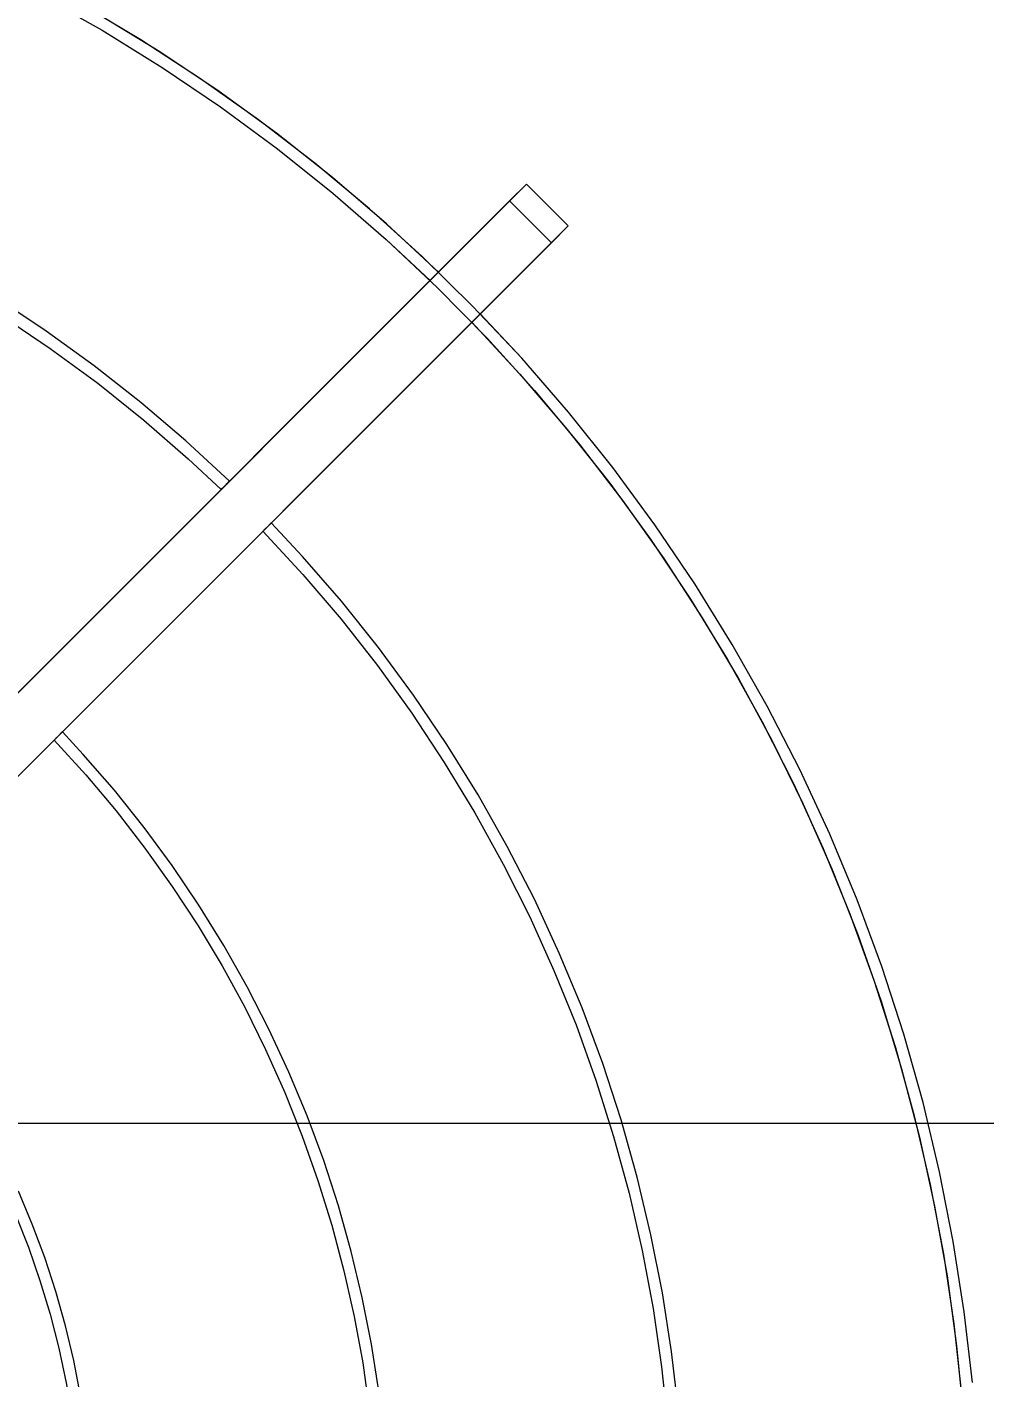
# Model space of a CAD drawing. Header units: millimetres. Extents: x -22227 to 20164, y 15335 to 61747.
# Drawn here: x -6133.8 to -5971.6, y 59476.1 to 59704.8 of the extents above; entities that cross this region are included whole.
import ezdxf

# ---------------------------------------------------------------- set-up
doc = ezdxf.new("R2010")
doc.units = ezdxf.units.MM
for name, color, linetype, lineweight in [('A-ANNO-DIMS', 7, 'Continuous', 9), ('A-ANNO-DIMS-170', 7, 'Continuous', 9), ('M-EQPM', 7, 'Continuous', 5)]:
    doc.layers.add(name, color=color, linetype=linetype, lineweight=lineweight)
doc.styles.add('Arial_2', font='arial.ttf', dxfattribs={"width": 0.8, "height": 340})
doc.dimstyles.new('AK_DIM_2_0_Arial', dxfattribs={"dimscale": 304.8, "dimtxt": 346.888196, "dimasz": 0.278871, "dimexe": 0.557743, "dimexo": 0.557743, "dimgap": 0.055774, "dimtad": 1, "dimdec": 0, "dimzin": 0, "dimdsep": 46, "dimtxsty": 'Arial_2', "dimblk1": 'OBLIQUE', "dimblk2": 'OBLIQUE', "dimsah": 1, "dimcen": 0.09, "dimadec": 0, "dimazin": 0, "dimtfac": 1, "dimtdec": 4, "dimtix": 1, "dimtmove": 0, "dimatfit": 3, "dimfxl": 1, "dimtvp": 1, "dimtolj": 1, "dimtzin": 0, "dimarcsym": 2})

# ---------------------------------------------------------------- blocks, each defined once
blk = doc.blocks.new('DanNong_VRV - OD-A-1-1235631-MẶT BẰNG BỐ TRÍ THIẾT BỊ')
at = {"layer": 'M-EQPM'}
for p, q in [((-410.68, 227.11), (-218.35, 419.45)), ((-218.35, 419.45), (-221.18, 416.62)), ((-218.35, 419.45), (-211.28, 412.38)), ((-218.35, 419.45), (-211.28, 412.38)), ((-221.18, 416.62), (-410.68, 227.11)), ((-221.18, 416.62), (-214.1, 409.55)), ((-221.18, 416.62), (-214.1, 409.55)), ((-211.28, 412.38), (-403.61, 220.04)), ((-214.1, 409.55), (-211.28, 412.38)), ((-403.61, 220.04), (-214.1, 409.55))]:
    blk.add_line(p, q, dxfattribs=at)
at = {"layer": 'M-EQPM', "flags": 128}
for points in [[(-142.85, 216.66), (-144.22, 228.62), (-146.08, 240.51), (-148.4, 252.32), (-151.2, 264.03), (-154.47, 275.62), (-158.19, 287.07), (-162.37, 298.36), (-167, 309.47), (-172.07, 320.39), (-177.57, 331.1), (-183.5, 341.58), (-189.84, 351.82), (-196.58, 361.79), (-203.72, 371.48), (-211.24, 380.89), (-219.13, 389.98), (-227.38, 398.75), (-235.97, 407.19), (-244.89, 415.27), (-254.13, 422.99), (-263.66, 430.34), (-273.49, 437.29), (-283.58, 443.85), (-293.93, 450)], [(-142.85, 216.66), (-144.22, 228.62), (-146.08, 240.51), (-148.4, 252.32), (-151.2, 264.03), (-154.47, 275.62), (-158.19, 287.07), (-162.37, 298.36), (-167, 309.47), (-172.07, 320.39), (-177.57, 331.1), (-183.5, 341.58), (-189.84, 351.82), (-196.58, 361.79), (-203.72, 371.48), (-211.24, 380.89), (-219.13, 389.98), (-227.38, 398.75), (-235.97, 407.19), (-244.89, 415.27), (-254.13, 422.99), (-263.66, 430.34), (-273.49, 437.29), (-283.58, 443.85), (-293.93, 450)], [(-233.23, 404.57), (-242.04, 412.76), (-251.18, 420.6), (-260.63, 428.06), (-270.37, 435.15), (-280.38, 441.83), (-290.65, 448.11)], [(-300.57, 451.39), (-290.16, 445.5), (-279.99, 439.21), (-270.09, 432.51), (-260.46, 425.42), (-251.12, 417.95), (-242.08, 410.11), (-234.64, 403.15)], [(-300.57, 451.39), (-290.16, 445.5), (-279.99, 439.21), (-270.09, 432.51), (-260.46, 425.42), (-251.12, 417.95), (-242.08, 410.11), (-233.37, 401.92), (-224.99, 393.38), (-216.96, 384.52), (-209.29, 375.35), (-202, 365.87), (-195.08, 356.11), (-188.57, 346.08), (-182.46, 335.8), (-176.77, 325.28), (-171.5, 314.55), (-166.66, 303.61), (-162.27, 292.49), (-158.32, 281.2), (-154.83, 269.76), (-151.8, 258.19), (-149.24, 246.51), (-147.14, 234.74), (-145.52, 222.89), (-144.37, 210.98)], [(-300.57, 451.39), (-290.16, 445.5), (-279.99, 439.21), (-270.09, 432.51), (-260.46, 425.42), (-251.12, 417.95), (-242.08, 410.11), (-233.37, 401.92), (-224.99, 393.38), (-216.96, 384.52), (-209.29, 375.35), (-202, 365.87), (-195.08, 356.11), (-188.57, 346.08), (-182.46, 335.8), (-176.77, 325.28), (-171.5, 314.55), (-166.66, 303.61), (-162.27, 292.49), (-158.32, 281.2), (-154.83, 269.76), (-151.8, 258.19), (-149.24, 246.51), (-147.14, 234.74), (-145.52, 222.89), (-144.37, 210.98)], [(-268.59, 369.21), (-275.96, 376.02), (-283.61, 382.53), (-291.5, 388.72), (-299.64, 394.6), (-308.01, 400.15)], [(-307.17, 397.24), (-298.92, 391.66), (-290.9, 385.75), (-283.12, 379.53), (-275.6, 373), (-270, 367.79)], [(-227.57, 396.08), (-219.43, 387.32), (-211.65, 378.24), (-204.23, 368.86), (-197.2, 359.19), (-190.56, 349.24), (-184.32, 339.04), (-178.5, 328.59), (-173.09, 317.92), (-168.12, 307.04), (-163.59, 295.98), (-159.51, 284.74), (-155.87, 273.34), (-152.7, 261.81), (-149.99, 250.16), (-147.74, 238.42), (-145.97, 226.59), (-144.67, 214.7)], [(-142.85, 216.66), (-144.22, 228.62), (-146.08, 240.51), (-148.4, 252.32), (-151.2, 264.03), (-154.47, 275.62), (-158.19, 287.07), (-162.37, 298.36), (-167, 309.47), (-172.07, 320.39), (-177.57, 331.1), (-183.5, 341.58), (-189.84, 351.82), (-196.58, 361.79), (-203.72, 371.48), (-211.24, 380.89), (-219.13, 389.98), (-226.15, 397.5)], [(-192.62, 211.93), (-193.77, 221.91), (-195.32, 231.83), (-197.26, 241.68), (-199.59, 251.44), (-202.31, 261.1), (-205.42, 270.65), (-208.91, 280.06), (-212.77, 289.33), (-216.99, 298.44), (-221.58, 307.37), (-226.52, 316.11), (-231.81, 324.64), (-237.43, 332.96), (-243.38, 341.04), (-249.65, 348.88), (-256.23, 356.47), (-261.52, 362.14)], [(-262.93, 360.72), (-256.18, 353.4), (-249.72, 345.82), (-243.57, 337.98), (-237.74, 329.91), (-232.24, 321.61), (-227.07, 313.09), (-222.25, 304.38), (-217.78, 295.48), (-213.67, 286.41), (-209.93, 277.18), (-206.56, 267.81), (-203.57, 258.31), (-200.95, 248.7), (-198.73, 238.99), (-196.89, 229.2), (-195.45, 219.34), (-194.41, 209.44)], [(-298.29, 325.36), (-292.93, 319.48), (-287.8, 313.39), (-282.92, 307.11), (-278.29, 300.63), (-273.92, 293.97), (-269.83, 287.15), (-266.01, 280.16), (-262.48, 273.03), (-259.23, 265.77), (-256.28, 258.38), (-253.62, 250.87), (-251.26, 243.27), (-249.22, 235.58), (-247.48, 227.81), (-246.05, 219.98), (-244.94, 212.1)], [(-243.32, 215.2), (-244.56, 223.14), (-246.11, 231.03), (-247.98, 238.85), (-250.16, 246.58), (-252.65, 254.23), (-255.44, 261.77), (-258.53, 269.19), (-261.91, 276.48), (-265.59, 283.63), (-269.55, 290.63), (-273.78, 297.47), (-278.28, 304.13), (-283.05, 310.6), (-288.07, 316.88), (-293.34, 322.95), (-296.88, 326.77)], [(-304.96, 125.91), (-302.58, 131.46), (-300.42, 137.1), (-298.49, 142.82), (-296.79, 148.62), (-295.32, 154.47), (-294.09, 160.39), (-293.09, 166.34), (-292.34, 172.34), (-291.82, 178.35), (-291.55, 184.39), (-291.52, 190.43), (-291.73, 196.46), (-292.18, 202.49), (-292.87, 208.49), (-293.8, 214.45), (-294.96, 220.38), (-296.37, 226.25), (-298.01, 232.07), (-299.87, 237.81), (-301.97, 243.47), (-304.29, 249.05)], [(-304.79, 245.12), (-302.63, 239.57), (-300.69, 233.94), (-298.97, 228.23), (-297.49, 222.46), (-296.23, 216.63), (-295.21, 210.76), (-294.43, 204.85), (-293.88, 198.92), (-293.58, 192.97), (-293.5, 187.01), (-293.67, 181.05), (-294.08, 175.1), (-294.72, 169.18), (-295.6, 163.28), (-296.72, 157.43), (-298.06, 151.62), (-299.64, 145.88), (-301.45, 140.2), (-303.48, 134.6)]]:
    blk.add_lwpolyline(points, dxfattribs=at)
at = {"layer": 'M-EQPM'}
for points in [[(-234.64, 403.15), (-234.64, 403.15), (-234.62, 403.18), (-234.51, 403.28), (-234.36, 403.44), (-234.16, 403.64), (-233.93, 403.86), (-233.71, 404.08), (-233.51, 404.28), (-233.35, 404.44), (-233.25, 404.54), (-233.23, 404.57), (-233.23, 404.57)], [(-233.23, 404.57), (-233.23, 404.57), (-233.25, 404.54), (-233.35, 404.44), (-233.51, 404.28), (-233.71, 404.08), (-233.93, 403.86), (-234.16, 403.64), (-234.36, 403.44), (-234.51, 403.28), (-234.62, 403.18), (-234.64, 403.15), (-234.64, 403.15)], [(-226.15, 397.5), (-226.16, 397.5), (-226.18, 397.47), (-226.28, 397.37), (-226.44, 397.21), (-226.64, 397.01), (-226.86, 396.79), (-227.08, 396.57), (-227.28, 396.37), (-227.44, 396.21), (-227.55, 396.11), (-227.57, 396.08), (-227.57, 396.08)], [(-227.57, 396.08), (-227.57, 396.08), (-227.55, 396.11), (-227.44, 396.21), (-227.28, 396.37), (-227.08, 396.57), (-226.86, 396.79), (-226.64, 397.01), (-226.44, 397.21), (-226.28, 397.37), (-226.18, 397.47), (-226.16, 397.5), (-226.15, 397.5)], [(-268.59, 369.21), (-268.59, 369.21), (-268.61, 369.18), (-268.71, 369.08), (-268.87, 368.92), (-269.07, 368.72), (-269.29, 368.5), (-269.52, 368.28), (-269.72, 368.08), (-269.88, 367.92), (-269.98, 367.82), (-270, 367.79), (-270, 367.79)], [(-270, 367.79), (-270, 367.79), (-269.98, 367.82), (-269.88, 367.92), (-269.72, 368.08), (-269.52, 368.28), (-269.29, 368.5), (-269.07, 368.72), (-268.87, 368.92), (-268.71, 369.08), (-268.61, 369.18), (-268.59, 369.21), (-268.59, 369.21)], [(-262.93, 360.72), (-262.93, 360.72), (-262.91, 360.74), (-262.8, 360.85), (-262.65, 361.01), (-262.45, 361.21), (-262.22, 361.43), (-262, 361.65), (-261.8, 361.85), (-261.64, 362.01), (-261.54, 362.11), (-261.52, 362.14), (-261.52, 362.14)], [(-261.52, 362.14), (-261.52, 362.14), (-261.54, 362.11), (-261.64, 362.01), (-261.8, 361.85), (-262, 361.65), (-262.22, 361.43), (-262.45, 361.21), (-262.65, 361.01), (-262.8, 360.85), (-262.91, 360.74), (-262.93, 360.72), (-262.93, 360.72)], [(-298.29, 325.36), (-298.29, 325.36), (-298.27, 325.38), (-298.17, 325.48), (-298.01, 325.64), (-297.81, 325.84), (-297.59, 326.06), (-297.37, 326.29), (-297.16, 326.49), (-297.01, 326.65), (-296.9, 326.75), (-296.88, 326.77), (-296.88, 326.77)], [(-296.88, 326.77), (-296.88, 326.77), (-296.9, 326.75), (-297.01, 326.65), (-297.16, 326.49), (-297.37, 326.29), (-297.59, 326.06), (-297.81, 325.84), (-298.01, 325.64), (-298.17, 325.48), (-298.27, 325.38), (-298.29, 325.36), (-298.29, 325.36)]]:
    blk.add_open_spline(points, degree=3, dxfattribs=at)
blk = doc.blocks.new('DanNong_VRV - OD-A-1-V174-MẶT BẰNG BỐ TRÍ THIẾT BỊ')
at = {"layer": 'M-EQPM'}
for p, q in [((-410.68, 227.11), (-218.35, 419.45)), ((-410.68, 227.11), (-218.35, 419.45)), ((-218.35, 419.45), (-221.18, 416.62)), ((-218.35, 419.45), (-221.18, 416.62)), ((-218.35, 419.45), (-211.28, 412.38)), ((-218.35, 419.45), (-211.28, 412.38)), ((-218.35, 419.45), (-211.28, 412.38)), ((-218.35, 419.45), (-211.28, 412.38)), ((-221.18, 416.62), (-410.68, 227.11)), ((-221.18, 416.62), (-410.68, 227.11)), ((-221.18, 416.62), (-214.1, 409.55)), ((-221.18, 416.62), (-214.1, 409.55)), ((-221.18, 416.62), (-214.1, 409.55)), ((-221.18, 416.62), (-214.1, 409.55)), ((-211.28, 412.38), (-403.61, 220.04)), ((-211.28, 412.38), (-403.61, 220.04)), ((-214.1, 409.55), (-211.28, 412.38)), ((-214.1, 409.55), (-211.28, 412.38)), ((-403.61, 220.04), (-214.1, 409.55)), ((-403.61, 220.04), (-214.1, 409.55))]:
    blk.add_line(p, q, dxfattribs=at)
at = {"layer": 'M-EQPM', "flags": 128}
for points in [[(-142.85, 216.66), (-144.22, 228.62), (-146.08, 240.51), (-148.4, 252.32), (-151.2, 264.03), (-154.47, 275.62), (-158.19, 287.07), (-162.37, 298.36), (-167, 309.47), (-172.07, 320.39), (-177.57, 331.1), (-183.5, 341.58), (-189.84, 351.82), (-196.58, 361.79), (-203.72, 371.48), (-211.24, 380.89), (-219.13, 389.98), (-227.38, 398.75), (-235.97, 407.19), (-244.89, 415.27), (-254.13, 422.99), (-263.66, 430.34), (-273.49, 437.29), (-283.58, 443.85), (-293.93, 450)], [(-142.85, 216.66), (-144.22, 228.62), (-146.08, 240.51), (-148.4, 252.32), (-151.2, 264.03), (-154.47, 275.62), (-158.19, 287.07), (-162.37, 298.36), (-167, 309.47), (-172.07, 320.39), (-177.57, 331.1), (-183.5, 341.58), (-189.84, 351.82), (-196.58, 361.79), (-203.72, 371.48), (-211.24, 380.89), (-219.13, 389.98), (-227.38, 398.75), (-235.97, 407.19), (-244.89, 415.27), (-254.13, 422.99), (-263.66, 430.34), (-273.49, 437.29), (-283.58, 443.85), (-293.93, 450)], [(-142.85, 216.66), (-144.22, 228.62), (-146.08, 240.51), (-148.4, 252.32), (-151.2, 264.03), (-154.47, 275.62), (-158.19, 287.07), (-162.37, 298.36), (-167, 309.47), (-172.07, 320.39), (-177.57, 331.1), (-183.5, 341.58), (-189.84, 351.82), (-196.58, 361.79), (-203.72, 371.48), (-211.24, 380.89), (-219.13, 389.98), (-227.38, 398.75), (-235.97, 407.19), (-244.89, 415.27), (-254.13, 422.99), (-263.66, 430.34), (-273.49, 437.29), (-283.58, 443.85), (-293.93, 450)], [(-142.85, 216.66), (-144.22, 228.62), (-146.08, 240.51), (-148.4, 252.32), (-151.2, 264.03), (-154.47, 275.62), (-158.19, 287.07), (-162.37, 298.36), (-167, 309.47), (-172.07, 320.39), (-177.57, 331.1), (-183.5, 341.58), (-189.84, 351.82), (-196.58, 361.79), (-203.72, 371.48), (-211.24, 380.89), (-219.13, 389.98), (-227.38, 398.75), (-235.97, 407.19), (-244.89, 415.27), (-254.13, 422.99), (-263.66, 430.34), (-273.49, 437.29), (-283.58, 443.85), (-293.93, 450)], [(-233.23, 404.57), (-242.04, 412.76), (-251.18, 420.6), (-260.63, 428.06), (-270.37, 435.15), (-280.38, 441.83), (-290.65, 448.11)], [(-233.23, 404.57), (-242.04, 412.76), (-251.18, 420.6), (-260.63, 428.06), (-270.37, 435.15), (-280.38, 441.83), (-290.65, 448.11)], [(-300.57, 451.39), (-290.16, 445.5), (-279.99, 439.21), (-270.09, 432.51), (-260.46, 425.42), (-251.12, 417.95), (-242.08, 410.11), (-234.64, 403.15)], [(-300.57, 451.39), (-290.16, 445.5), (-279.99, 439.21), (-270.09, 432.51), (-260.46, 425.42), (-251.12, 417.95), (-242.08, 410.11), (-233.37, 401.92), (-224.99, 393.38), (-216.96, 384.52), (-209.29, 375.35), (-202, 365.87), (-195.08, 356.11), (-188.57, 346.08), (-182.46, 335.8), (-176.77, 325.28), (-171.5, 314.55), (-166.66, 303.61), (-162.27, 292.49), (-158.32, 281.2), (-154.83, 269.76), (-151.8, 258.19), (-149.24, 246.51), (-147.14, 234.74), (-145.52, 222.89), (-144.37, 210.98)], [(-300.57, 451.39), (-290.16, 445.5), (-279.99, 439.21), (-270.09, 432.51), (-260.46, 425.42), (-251.12, 417.95), (-242.08, 410.11), (-233.37, 401.92), (-224.99, 393.38), (-216.96, 384.52), (-209.29, 375.35), (-202, 365.87), (-195.08, 356.11), (-188.57, 346.08), (-182.46, 335.8), (-176.77, 325.28), (-171.5, 314.55), (-166.66, 303.61), (-162.27, 292.49), (-158.32, 281.2), (-154.83, 269.76), (-151.8, 258.19), (-149.24, 246.51), (-147.14, 234.74), (-145.52, 222.89), (-144.37, 210.98)], [(-300.57, 451.39), (-290.16, 445.5), (-279.99, 439.21), (-270.09, 432.51), (-260.46, 425.42), (-251.12, 417.95), (-242.08, 410.11), (-234.64, 403.15)], [(-300.57, 451.39), (-290.16, 445.5), (-279.99, 439.21), (-270.09, 432.51), (-260.46, 425.42), (-251.12, 417.95), (-242.08, 410.11), (-233.37, 401.92), (-224.99, 393.38), (-216.96, 384.52), (-209.29, 375.35), (-202, 365.87), (-195.08, 356.11), (-188.57, 346.08), (-182.46, 335.8), (-176.77, 325.28), (-171.5, 314.55), (-166.66, 303.61), (-162.27, 292.49), (-158.32, 281.2), (-154.83, 269.76), (-151.8, 258.19), (-149.24, 246.51), (-147.14, 234.74), (-145.52, 222.89), (-144.37, 210.98)], [(-300.57, 451.39), (-290.16, 445.5), (-279.99, 439.21), (-270.09, 432.51), (-260.46, 425.42), (-251.12, 417.95), (-242.08, 410.11), (-233.37, 401.92), (-224.99, 393.38), (-216.96, 384.52), (-209.29, 375.35), (-202, 365.87), (-195.08, 356.11), (-188.57, 346.08), (-182.46, 335.8), (-176.77, 325.28), (-171.5, 314.55), (-166.66, 303.61), (-162.27, 292.49), (-158.32, 281.2), (-154.83, 269.76), (-151.8, 258.19), (-149.24, 246.51), (-147.14, 234.74), (-145.52, 222.89), (-144.37, 210.98)], [(-268.59, 369.21), (-275.96, 376.02), (-283.61, 382.53), (-291.5, 388.72), (-299.64, 394.6), (-308.01, 400.15)], [(-268.59, 369.21), (-275.96, 376.02), (-283.61, 382.53), (-291.5, 388.72), (-299.64, 394.6), (-308.01, 400.15)], [(-307.17, 397.24), (-298.92, 391.66), (-290.9, 385.75), (-283.12, 379.53), (-275.6, 373), (-270, 367.79)], [(-307.17, 397.24), (-298.92, 391.66), (-290.9, 385.75), (-283.12, 379.53), (-275.6, 373), (-270, 367.79)], [(-227.57, 396.08), (-219.43, 387.32), (-211.65, 378.24), (-204.23, 368.86), (-197.2, 359.19), (-190.56, 349.24), (-184.32, 339.04), (-178.5, 328.59), (-173.09, 317.92), (-168.12, 307.04), (-163.59, 295.98), (-159.51, 284.74), (-155.87, 273.34), (-152.7, 261.81), (-149.99, 250.16), (-147.74, 238.42), (-145.97, 226.59), (-144.67, 214.7)], [(-227.57, 396.08), (-219.43, 387.32), (-211.65, 378.24), (-204.23, 368.86), (-197.2, 359.19), (-190.56, 349.24), (-184.32, 339.04), (-178.5, 328.59), (-173.09, 317.92), (-168.12, 307.04), (-163.59, 295.98), (-159.51, 284.74), (-155.87, 273.34), (-152.7, 261.81), (-149.99, 250.16), (-147.74, 238.42), (-145.97, 226.59), (-144.67, 214.7)], [(-142.85, 216.66), (-144.22, 228.62), (-146.08, 240.51), (-148.4, 252.32), (-151.2, 264.03), (-154.47, 275.62), (-158.19, 287.07), (-162.37, 298.36), (-167, 309.47), (-172.07, 320.39), (-177.57, 331.1), (-183.5, 341.58), (-189.84, 351.82), (-196.58, 361.79), (-203.72, 371.48), (-211.24, 380.89), (-219.13, 389.98), (-226.15, 397.5)], [(-142.85, 216.66), (-144.22, 228.62), (-146.08, 240.51), (-148.4, 252.32), (-151.2, 264.03), (-154.47, 275.62), (-158.19, 287.07), (-162.37, 298.36), (-167, 309.47), (-172.07, 320.39), (-177.57, 331.1), (-183.5, 341.58), (-189.84, 351.82), (-196.58, 361.79), (-203.72, 371.48), (-211.24, 380.89), (-219.13, 389.98), (-226.15, 397.5)], [(-192.62, 211.93), (-193.77, 221.91), (-195.32, 231.83), (-197.26, 241.68), (-199.59, 251.44), (-202.31, 261.1), (-205.42, 270.65), (-208.91, 280.06), (-212.77, 289.33), (-216.99, 298.44), (-221.58, 307.37), (-226.52, 316.11), (-231.81, 324.64), (-237.43, 332.96), (-243.38, 341.04), (-249.65, 348.88), (-256.23, 356.47), (-261.52, 362.14)], [(-192.62, 211.93), (-193.77, 221.91), (-195.32, 231.83), (-197.26, 241.68), (-199.59, 251.44), (-202.31, 261.1), (-205.42, 270.65), (-208.91, 280.06), (-212.77, 289.33), (-216.99, 298.44), (-221.58, 307.37), (-226.52, 316.11), (-231.81, 324.64), (-237.43, 332.96), (-243.38, 341.04), (-249.65, 348.88), (-256.23, 356.47), (-261.52, 362.14)], [(-262.93, 360.72), (-256.18, 353.4), (-249.72, 345.82), (-243.57, 337.98), (-237.74, 329.91), (-232.24, 321.61), (-227.07, 313.09), (-222.25, 304.38), (-217.78, 295.48), (-213.67, 286.41), (-209.93, 277.18), (-206.56, 267.81), (-203.57, 258.31), (-200.95, 248.7), (-198.73, 238.99), (-196.89, 229.2), (-195.45, 219.34), (-194.41, 209.44)], [(-262.93, 360.72), (-256.18, 353.4), (-249.72, 345.82), (-243.57, 337.98), (-237.74, 329.91), (-232.24, 321.61), (-227.07, 313.09), (-222.25, 304.38), (-217.78, 295.48), (-213.67, 286.41), (-209.93, 277.18), (-206.56, 267.81), (-203.57, 258.31), (-200.95, 248.7), (-198.73, 238.99), (-196.89, 229.2), (-195.45, 219.34), (-194.41, 209.44)], [(-298.29, 325.36), (-292.93, 319.48), (-287.8, 313.39), (-282.92, 307.11), (-278.29, 300.63), (-273.92, 293.97), (-269.83, 287.15), (-266.01, 280.16), (-262.48, 273.03), (-259.23, 265.77), (-256.28, 258.38), (-253.62, 250.87), (-251.26, 243.27), (-249.22, 235.58), (-247.48, 227.81), (-246.05, 219.98), (-244.94, 212.1)], [(-298.29, 325.36), (-292.93, 319.48), (-287.8, 313.39), (-282.92, 307.11), (-278.29, 300.63), (-273.92, 293.97), (-269.83, 287.15), (-266.01, 280.16), (-262.48, 273.03), (-259.23, 265.77), (-256.28, 258.38), (-253.62, 250.87), (-251.26, 243.27), (-249.22, 235.58), (-247.48, 227.81), (-246.05, 219.98), (-244.94, 212.1)], [(-243.32, 215.2), (-244.56, 223.14), (-246.11, 231.03), (-247.98, 238.85), (-250.16, 246.58), (-252.65, 254.23), (-255.44, 261.77), (-258.53, 269.19), (-261.91, 276.48), (-265.59, 283.63), (-269.55, 290.63), (-273.78, 297.47), (-278.28, 304.13), (-283.05, 310.6), (-288.07, 316.88), (-293.34, 322.95), (-296.88, 326.77)], [(-243.32, 215.2), (-244.56, 223.14), (-246.11, 231.03), (-247.98, 238.85), (-250.16, 246.58), (-252.65, 254.23), (-255.44, 261.77), (-258.53, 269.19), (-261.91, 276.48), (-265.59, 283.63), (-269.55, 290.63), (-273.78, 297.47), (-278.28, 304.13), (-283.05, 310.6), (-288.07, 316.88), (-293.34, 322.95), (-296.88, 326.77)], [(-304.96, 125.91), (-302.58, 131.46), (-300.42, 137.1), (-298.49, 142.82), (-296.79, 148.62), (-295.32, 154.47), (-294.09, 160.39), (-293.09, 166.34), (-292.34, 172.34), (-291.82, 178.35), (-291.55, 184.39), (-291.52, 190.43), (-291.73, 196.46), (-292.18, 202.49), (-292.87, 208.49), (-293.8, 214.45), (-294.96, 220.38), (-296.37, 226.25), (-298.01, 232.07), (-299.87, 237.81), (-301.97, 243.47), (-304.29, 249.05)], [(-304.96, 125.91), (-302.58, 131.46), (-300.42, 137.1), (-298.49, 142.82), (-296.79, 148.62), (-295.32, 154.47), (-294.09, 160.39), (-293.09, 166.34), (-292.34, 172.34), (-291.82, 178.35), (-291.55, 184.39), (-291.52, 190.43), (-291.73, 196.46), (-292.18, 202.49), (-292.87, 208.49), (-293.8, 214.45), (-294.96, 220.38), (-296.37, 226.25), (-298.01, 232.07), (-299.87, 237.81), (-301.97, 243.47), (-304.29, 249.05)], [(-304.79, 245.12), (-302.63, 239.57), (-300.69, 233.94), (-298.97, 228.23), (-297.49, 222.46), (-296.23, 216.63), (-295.21, 210.76), (-294.43, 204.85), (-293.88, 198.92), (-293.58, 192.97), (-293.5, 187.01), (-293.67, 181.05), (-294.08, 175.1), (-294.72, 169.18), (-295.6, 163.28), (-296.72, 157.43), (-298.06, 151.62), (-299.64, 145.88), (-301.45, 140.2), (-303.48, 134.6)], [(-304.79, 245.12), (-302.63, 239.57), (-300.69, 233.94), (-298.97, 228.23), (-297.49, 222.46), (-296.23, 216.63), (-295.21, 210.76), (-294.43, 204.85), (-293.88, 198.92), (-293.58, 192.97), (-293.5, 187.01), (-293.67, 181.05), (-294.08, 175.1), (-294.72, 169.18), (-295.6, 163.28), (-296.72, 157.43), (-298.06, 151.62), (-299.64, 145.88), (-301.45, 140.2), (-303.48, 134.6)]]:
    blk.add_lwpolyline(points, dxfattribs=at)
at = {"layer": 'M-EQPM'}
for points in [[(-234.64, 403.15), (-234.64, 403.15), (-234.62, 403.18), (-234.51, 403.28), (-234.36, 403.44), (-234.16, 403.64), (-233.93, 403.86), (-233.71, 404.08), (-233.51, 404.28), (-233.35, 404.44), (-233.25, 404.54), (-233.23, 404.57), (-233.23, 404.57)], [(-233.23, 404.57), (-233.23, 404.57), (-233.25, 404.54), (-233.35, 404.44), (-233.51, 404.28), (-233.71, 404.08), (-233.93, 403.86), (-234.16, 403.64), (-234.36, 403.44), (-234.51, 403.28), (-234.62, 403.18), (-234.64, 403.15), (-234.64, 403.15)], [(-234.64, 403.15), (-234.64, 403.15), (-234.62, 403.18), (-234.51, 403.28), (-234.36, 403.44), (-234.16, 403.64), (-233.93, 403.86), (-233.71, 404.08), (-233.51, 404.28), (-233.35, 404.44), (-233.25, 404.54), (-233.23, 404.57), (-233.23, 404.57)], [(-233.23, 404.57), (-233.23, 404.57), (-233.25, 404.54), (-233.35, 404.44), (-233.51, 404.28), (-233.71, 404.08), (-233.93, 403.86), (-234.16, 403.64), (-234.36, 403.44), (-234.51, 403.28), (-234.62, 403.18), (-234.64, 403.15), (-234.64, 403.15)], [(-226.15, 397.5), (-226.16, 397.5), (-226.18, 397.47), (-226.28, 397.37), (-226.44, 397.21), (-226.64, 397.01), (-226.86, 396.79), (-227.08, 396.57), (-227.28, 396.37), (-227.44, 396.21), (-227.55, 396.11), (-227.57, 396.08), (-227.57, 396.08)], [(-227.57, 396.08), (-227.57, 396.08), (-227.55, 396.11), (-227.44, 396.21), (-227.28, 396.37), (-227.08, 396.57), (-226.86, 396.79), (-226.64, 397.01), (-226.44, 397.21), (-226.28, 397.37), (-226.18, 397.47), (-226.16, 397.5), (-226.15, 397.5)], [(-226.15, 397.5), (-226.16, 397.5), (-226.18, 397.47), (-226.28, 397.37), (-226.44, 397.21), (-226.64, 397.01), (-226.86, 396.79), (-227.08, 396.57), (-227.28, 396.37), (-227.44, 396.21), (-227.55, 396.11), (-227.57, 396.08), (-227.57, 396.08)], [(-227.57, 396.08), (-227.57, 396.08), (-227.55, 396.11), (-227.44, 396.21), (-227.28, 396.37), (-227.08, 396.57), (-226.86, 396.79), (-226.64, 397.01), (-226.44, 397.21), (-226.28, 397.37), (-226.18, 397.47), (-226.16, 397.5), (-226.15, 397.5)], [(-268.59, 369.21), (-268.59, 369.21), (-268.61, 369.18), (-268.71, 369.08), (-268.87, 368.92), (-269.07, 368.72), (-269.29, 368.5), (-269.52, 368.28), (-269.72, 368.08), (-269.88, 367.92), (-269.98, 367.82), (-270, 367.79), (-270, 367.79)], [(-270, 367.79), (-270, 367.79), (-269.98, 367.82), (-269.88, 367.92), (-269.72, 368.08), (-269.52, 368.28), (-269.29, 368.5), (-269.07, 368.72), (-268.87, 368.92), (-268.71, 369.08), (-268.61, 369.18), (-268.59, 369.21), (-268.59, 369.21)], [(-268.59, 369.21), (-268.59, 369.21), (-268.61, 369.18), (-268.71, 369.08), (-268.87, 368.92), (-269.07, 368.72), (-269.29, 368.5), (-269.52, 368.28), (-269.72, 368.08), (-269.88, 367.92), (-269.98, 367.82), (-270, 367.79), (-270, 367.79)], [(-270, 367.79), (-270, 367.79), (-269.98, 367.82), (-269.88, 367.92), (-269.72, 368.08), (-269.52, 368.28), (-269.29, 368.5), (-269.07, 368.72), (-268.87, 368.92), (-268.71, 369.08), (-268.61, 369.18), (-268.59, 369.21), (-268.59, 369.21)], [(-262.93, 360.72), (-262.93, 360.72), (-262.91, 360.74), (-262.8, 360.85), (-262.65, 361.01), (-262.45, 361.21), (-262.22, 361.43), (-262, 361.65), (-261.8, 361.85), (-261.64, 362.01), (-261.54, 362.11), (-261.52, 362.14), (-261.52, 362.14)], [(-261.52, 362.14), (-261.52, 362.14), (-261.54, 362.11), (-261.64, 362.01), (-261.8, 361.85), (-262, 361.65), (-262.22, 361.43), (-262.45, 361.21), (-262.65, 361.01), (-262.8, 360.85), (-262.91, 360.74), (-262.93, 360.72), (-262.93, 360.72)], [(-262.93, 360.72), (-262.93, 360.72), (-262.91, 360.74), (-262.8, 360.85), (-262.65, 361.01), (-262.45, 361.21), (-262.22, 361.43), (-262, 361.65), (-261.8, 361.85), (-261.64, 362.01), (-261.54, 362.11), (-261.52, 362.14), (-261.52, 362.14)], [(-261.52, 362.14), (-261.52, 362.14), (-261.54, 362.11), (-261.64, 362.01), (-261.8, 361.85), (-262, 361.65), (-262.22, 361.43), (-262.45, 361.21), (-262.65, 361.01), (-262.8, 360.85), (-262.91, 360.74), (-262.93, 360.72), (-262.93, 360.72)], [(-298.29, 325.36), (-298.29, 325.36), (-298.27, 325.38), (-298.17, 325.48), (-298.01, 325.64), (-297.81, 325.84), (-297.59, 326.06), (-297.37, 326.29), (-297.16, 326.49), (-297.01, 326.65), (-296.9, 326.75), (-296.88, 326.77), (-296.88, 326.77)], [(-296.88, 326.77), (-296.88, 326.77), (-296.9, 326.75), (-297.01, 326.65), (-297.16, 326.49), (-297.37, 326.29), (-297.59, 326.06), (-297.81, 325.84), (-298.01, 325.64), (-298.17, 325.48), (-298.27, 325.38), (-298.29, 325.36), (-298.29, 325.36)], [(-298.29, 325.36), (-298.29, 325.36), (-298.27, 325.38), (-298.17, 325.48), (-298.01, 325.64), (-297.81, 325.84), (-297.59, 326.06), (-297.37, 326.29), (-297.16, 326.49), (-297.01, 326.65), (-296.9, 326.75), (-296.88, 326.77), (-296.88, 326.77)], [(-296.88, 326.77), (-296.88, 326.77), (-296.9, 326.75), (-297.01, 326.65), (-297.16, 326.49), (-297.37, 326.29), (-297.59, 326.06), (-297.81, 325.84), (-298.01, 325.64), (-298.17, 325.48), (-298.27, 325.38), (-298.29, 325.36), (-298.29, 325.36)]]:
    blk.add_open_spline(points, degree=3, dxfattribs=at)
blk = doc.blocks.new('DanNong_VRV - OD-A-1-V179-MẶT BẰNG BỐ TRÍ THIẾT BỊ')
at = {"layer": 'M-EQPM'}
for p, q in [((-410.68, 227.11), (-218.35, 419.45)), ((-410.68, 227.11), (-218.35, 419.45)), ((-218.35, 419.45), (-221.18, 416.62)), ((-218.35, 419.45), (-221.18, 416.62)), ((-218.35, 419.45), (-211.28, 412.38)), ((-218.35, 419.45), (-211.28, 412.38)), ((-218.35, 419.45), (-211.28, 412.38)), ((-218.35, 419.45), (-211.28, 412.38)), ((-221.18, 416.62), (-410.68, 227.11)), ((-221.18, 416.62), (-410.68, 227.11)), ((-221.18, 416.62), (-214.1, 409.55)), ((-221.18, 416.62), (-214.1, 409.55)), ((-221.18, 416.62), (-214.1, 409.55)), ((-221.18, 416.62), (-214.1, 409.55)), ((-211.28, 412.38), (-403.61, 220.04)), ((-211.28, 412.38), (-403.61, 220.04)), ((-214.1, 409.55), (-211.28, 412.38)), ((-214.1, 409.55), (-211.28, 412.38)), ((-403.61, 220.04), (-214.1, 409.55)), ((-403.61, 220.04), (-214.1, 409.55))]:
    blk.add_line(p, q, dxfattribs=at)
at = {"layer": 'M-EQPM', "flags": 128}
for points in [[(-142.85, 216.66), (-144.22, 228.62), (-146.08, 240.51), (-148.4, 252.32), (-151.2, 264.03), (-154.47, 275.62), (-158.19, 287.07), (-162.37, 298.36), (-167, 309.47), (-172.07, 320.39), (-177.57, 331.1), (-183.5, 341.58), (-189.84, 351.82), (-196.58, 361.79), (-203.72, 371.48), (-211.24, 380.89), (-219.13, 389.98), (-227.38, 398.75), (-235.97, 407.19), (-244.89, 415.27), (-254.13, 422.99), (-263.66, 430.34), (-273.49, 437.29), (-283.58, 443.85), (-293.93, 450)], [(-142.85, 216.66), (-144.22, 228.62), (-146.08, 240.51), (-148.4, 252.32), (-151.2, 264.03), (-154.47, 275.62), (-158.19, 287.07), (-162.37, 298.36), (-167, 309.47), (-172.07, 320.39), (-177.57, 331.1), (-183.5, 341.58), (-189.84, 351.82), (-196.58, 361.79), (-203.72, 371.48), (-211.24, 380.89), (-219.13, 389.98), (-227.38, 398.75), (-235.97, 407.19), (-244.89, 415.27), (-254.13, 422.99), (-263.66, 430.34), (-273.49, 437.29), (-283.58, 443.85), (-293.93, 450)], [(-142.85, 216.66), (-144.22, 228.62), (-146.08, 240.51), (-148.4, 252.32), (-151.2, 264.03), (-154.47, 275.62), (-158.19, 287.07), (-162.37, 298.36), (-167, 309.47), (-172.07, 320.39), (-177.57, 331.1), (-183.5, 341.58), (-189.84, 351.82), (-196.58, 361.79), (-203.72, 371.48), (-211.24, 380.89), (-219.13, 389.98), (-227.38, 398.75), (-235.97, 407.19), (-244.89, 415.27), (-254.13, 422.99), (-263.66, 430.34), (-273.49, 437.29), (-283.58, 443.85), (-293.93, 450)], [(-142.85, 216.66), (-144.22, 228.62), (-146.08, 240.51), (-148.4, 252.32), (-151.2, 264.03), (-154.47, 275.62), (-158.19, 287.07), (-162.37, 298.36), (-167, 309.47), (-172.07, 320.39), (-177.57, 331.1), (-183.5, 341.58), (-189.84, 351.82), (-196.58, 361.79), (-203.72, 371.48), (-211.24, 380.89), (-219.13, 389.98), (-227.38, 398.75), (-235.97, 407.19), (-244.89, 415.27), (-254.13, 422.99), (-263.66, 430.34), (-273.49, 437.29), (-283.58, 443.85), (-293.93, 450)], [(-233.23, 404.57), (-242.04, 412.76), (-251.18, 420.6), (-260.63, 428.06), (-270.37, 435.15), (-280.38, 441.83), (-290.65, 448.11)], [(-233.23, 404.57), (-242.04, 412.76), (-251.18, 420.6), (-260.63, 428.06), (-270.37, 435.15), (-280.38, 441.83), (-290.65, 448.11)], [(-300.57, 451.39), (-290.16, 445.5), (-279.99, 439.21), (-270.09, 432.51), (-260.46, 425.42), (-251.12, 417.95), (-242.08, 410.11), (-234.64, 403.15)], [(-300.57, 451.39), (-290.16, 445.5), (-279.99, 439.21), (-270.09, 432.51), (-260.46, 425.42), (-251.12, 417.95), (-242.08, 410.11), (-233.37, 401.92), (-224.99, 393.38), (-216.96, 384.52), (-209.29, 375.35), (-202, 365.87), (-195.08, 356.11), (-188.57, 346.08), (-182.46, 335.8), (-176.77, 325.28), (-171.5, 314.55), (-166.66, 303.61), (-162.27, 292.49), (-158.32, 281.2), (-154.83, 269.76), (-151.8, 258.19), (-149.24, 246.51), (-147.14, 234.74), (-145.52, 222.89), (-144.37, 210.98)], [(-300.57, 451.39), (-290.16, 445.5), (-279.99, 439.21), (-270.09, 432.51), (-260.46, 425.42), (-251.12, 417.95), (-242.08, 410.11), (-233.37, 401.92), (-224.99, 393.38), (-216.96, 384.52), (-209.29, 375.35), (-202, 365.87), (-195.08, 356.11), (-188.57, 346.08), (-182.46, 335.8), (-176.77, 325.28), (-171.5, 314.55), (-166.66, 303.61), (-162.27, 292.49), (-158.32, 281.2), (-154.83, 269.76), (-151.8, 258.19), (-149.24, 246.51), (-147.14, 234.74), (-145.52, 222.89), (-144.37, 210.98)], [(-300.57, 451.39), (-290.16, 445.5), (-279.99, 439.21), (-270.09, 432.51), (-260.46, 425.42), (-251.12, 417.95), (-242.08, 410.11), (-234.64, 403.15)], [(-300.57, 451.39), (-290.16, 445.5), (-279.99, 439.21), (-270.09, 432.51), (-260.46, 425.42), (-251.12, 417.95), (-242.08, 410.11), (-233.37, 401.92), (-224.99, 393.38), (-216.96, 384.52), (-209.29, 375.35), (-202, 365.87), (-195.08, 356.11), (-188.57, 346.08), (-182.46, 335.8), (-176.77, 325.28), (-171.5, 314.55), (-166.66, 303.61), (-162.27, 292.49), (-158.32, 281.2), (-154.83, 269.76), (-151.8, 258.19), (-149.24, 246.51), (-147.14, 234.74), (-145.52, 222.89), (-144.37, 210.98)], [(-300.57, 451.39), (-290.16, 445.5), (-279.99, 439.21), (-270.09, 432.51), (-260.46, 425.42), (-251.12, 417.95), (-242.08, 410.11), (-233.37, 401.92), (-224.99, 393.38), (-216.96, 384.52), (-209.29, 375.35), (-202, 365.87), (-195.08, 356.11), (-188.57, 346.08), (-182.46, 335.8), (-176.77, 325.28), (-171.5, 314.55), (-166.66, 303.61), (-162.27, 292.49), (-158.32, 281.2), (-154.83, 269.76), (-151.8, 258.19), (-149.24, 246.51), (-147.14, 234.74), (-145.52, 222.89), (-144.37, 210.98)], [(-268.59, 369.21), (-275.96, 376.02), (-283.61, 382.53), (-291.5, 388.72), (-299.64, 394.6), (-308.01, 400.15)], [(-268.59, 369.21), (-275.96, 376.02), (-283.61, 382.53), (-291.5, 388.72), (-299.64, 394.6), (-308.01, 400.15)], [(-307.17, 397.24), (-298.92, 391.66), (-290.9, 385.75), (-283.12, 379.53), (-275.6, 373), (-270, 367.79)], [(-307.17, 397.24), (-298.92, 391.66), (-290.9, 385.75), (-283.12, 379.53), (-275.6, 373), (-270, 367.79)], [(-227.57, 396.08), (-219.43, 387.32), (-211.65, 378.24), (-204.23, 368.86), (-197.2, 359.19), (-190.56, 349.24), (-184.32, 339.04), (-178.5, 328.59), (-173.09, 317.92), (-168.12, 307.04), (-163.59, 295.98), (-159.51, 284.74), (-155.87, 273.34), (-152.7, 261.81), (-149.99, 250.16), (-147.74, 238.42), (-145.97, 226.59), (-144.67, 214.7)], [(-227.57, 396.08), (-219.43, 387.32), (-211.65, 378.24), (-204.23, 368.86), (-197.2, 359.19), (-190.56, 349.24), (-184.32, 339.04), (-178.5, 328.59), (-173.09, 317.92), (-168.12, 307.04), (-163.59, 295.98), (-159.51, 284.74), (-155.87, 273.34), (-152.7, 261.81), (-149.99, 250.16), (-147.74, 238.42), (-145.97, 226.59), (-144.67, 214.7)], [(-142.85, 216.66), (-144.22, 228.62), (-146.08, 240.51), (-148.4, 252.32), (-151.2, 264.03), (-154.47, 275.62), (-158.19, 287.07), (-162.37, 298.36), (-167, 309.47), (-172.07, 320.39), (-177.57, 331.1), (-183.5, 341.58), (-189.84, 351.82), (-196.58, 361.79), (-203.72, 371.48), (-211.24, 380.89), (-219.13, 389.98), (-226.15, 397.5)], [(-142.85, 216.66), (-144.22, 228.62), (-146.08, 240.51), (-148.4, 252.32), (-151.2, 264.03), (-154.47, 275.62), (-158.19, 287.07), (-162.37, 298.36), (-167, 309.47), (-172.07, 320.39), (-177.57, 331.1), (-183.5, 341.58), (-189.84, 351.82), (-196.58, 361.79), (-203.72, 371.48), (-211.24, 380.89), (-219.13, 389.98), (-226.15, 397.5)], [(-192.62, 211.93), (-193.77, 221.91), (-195.32, 231.83), (-197.26, 241.68), (-199.59, 251.44), (-202.31, 261.1), (-205.42, 270.65), (-208.91, 280.06), (-212.77, 289.33), (-216.99, 298.44), (-221.58, 307.37), (-226.52, 316.11), (-231.81, 324.64), (-237.43, 332.96), (-243.38, 341.04), (-249.65, 348.88), (-256.23, 356.47), (-261.52, 362.14)], [(-192.62, 211.93), (-193.77, 221.91), (-195.32, 231.83), (-197.26, 241.68), (-199.59, 251.44), (-202.31, 261.1), (-205.42, 270.65), (-208.91, 280.06), (-212.77, 289.33), (-216.99, 298.44), (-221.58, 307.37), (-226.52, 316.11), (-231.81, 324.64), (-237.43, 332.96), (-243.38, 341.04), (-249.65, 348.88), (-256.23, 356.47), (-261.52, 362.14)], [(-262.93, 360.72), (-256.18, 353.4), (-249.72, 345.82), (-243.57, 337.98), (-237.74, 329.91), (-232.24, 321.61), (-227.07, 313.09), (-222.25, 304.38), (-217.78, 295.48), (-213.67, 286.41), (-209.93, 277.18), (-206.56, 267.81), (-203.57, 258.31), (-200.95, 248.7), (-198.73, 238.99), (-196.89, 229.2), (-195.45, 219.34), (-194.41, 209.44)], [(-262.93, 360.72), (-256.18, 353.4), (-249.72, 345.82), (-243.57, 337.98), (-237.74, 329.91), (-232.24, 321.61), (-227.07, 313.09), (-222.25, 304.38), (-217.78, 295.48), (-213.67, 286.41), (-209.93, 277.18), (-206.56, 267.81), (-203.57, 258.31), (-200.95, 248.7), (-198.73, 238.99), (-196.89, 229.2), (-195.45, 219.34), (-194.41, 209.44)], [(-298.29, 325.36), (-292.93, 319.48), (-287.8, 313.39), (-282.92, 307.11), (-278.29, 300.63), (-273.92, 293.97), (-269.83, 287.15), (-266.01, 280.16), (-262.48, 273.03), (-259.23, 265.77), (-256.28, 258.38), (-253.62, 250.87), (-251.26, 243.27), (-249.22, 235.58), (-247.48, 227.81), (-246.05, 219.98), (-244.94, 212.1)], [(-298.29, 325.36), (-292.93, 319.48), (-287.8, 313.39), (-282.92, 307.11), (-278.29, 300.63), (-273.92, 293.97), (-269.83, 287.15), (-266.01, 280.16), (-262.48, 273.03), (-259.23, 265.77), (-256.28, 258.38), (-253.62, 250.87), (-251.26, 243.27), (-249.22, 235.58), (-247.48, 227.81), (-246.05, 219.98), (-244.94, 212.1)], [(-243.32, 215.2), (-244.56, 223.14), (-246.11, 231.03), (-247.98, 238.85), (-250.16, 246.58), (-252.65, 254.23), (-255.44, 261.77), (-258.53, 269.19), (-261.91, 276.48), (-265.59, 283.63), (-269.55, 290.63), (-273.78, 297.47), (-278.28, 304.13), (-283.05, 310.6), (-288.07, 316.88), (-293.34, 322.95), (-296.88, 326.77)], [(-243.32, 215.2), (-244.56, 223.14), (-246.11, 231.03), (-247.98, 238.85), (-250.16, 246.58), (-252.65, 254.23), (-255.44, 261.77), (-258.53, 269.19), (-261.91, 276.48), (-265.59, 283.63), (-269.55, 290.63), (-273.78, 297.47), (-278.28, 304.13), (-283.05, 310.6), (-288.07, 316.88), (-293.34, 322.95), (-296.88, 326.77)], [(-304.96, 125.91), (-302.58, 131.46), (-300.42, 137.1), (-298.49, 142.82), (-296.79, 148.62), (-295.32, 154.47), (-294.09, 160.39), (-293.09, 166.34), (-292.34, 172.34), (-291.82, 178.35), (-291.55, 184.39), (-291.52, 190.43), (-291.73, 196.46), (-292.18, 202.49), (-292.87, 208.49), (-293.8, 214.45), (-294.96, 220.38), (-296.37, 226.25), (-298.01, 232.07), (-299.87, 237.81), (-301.97, 243.47), (-304.29, 249.05)], [(-304.96, 125.91), (-302.58, 131.46), (-300.42, 137.1), (-298.49, 142.82), (-296.79, 148.62), (-295.32, 154.47), (-294.09, 160.39), (-293.09, 166.34), (-292.34, 172.34), (-291.82, 178.35), (-291.55, 184.39), (-291.52, 190.43), (-291.73, 196.46), (-292.18, 202.49), (-292.87, 208.49), (-293.8, 214.45), (-294.96, 220.38), (-296.37, 226.25), (-298.01, 232.07), (-299.87, 237.81), (-301.97, 243.47), (-304.29, 249.05)], [(-304.79, 245.12), (-302.63, 239.57), (-300.69, 233.94), (-298.97, 228.23), (-297.49, 222.46), (-296.23, 216.63), (-295.21, 210.76), (-294.43, 204.85), (-293.88, 198.92), (-293.58, 192.97), (-293.5, 187.01), (-293.67, 181.05), (-294.08, 175.1), (-294.72, 169.18), (-295.6, 163.28), (-296.72, 157.43), (-298.06, 151.62), (-299.64, 145.88), (-301.45, 140.2), (-303.48, 134.6)], [(-304.79, 245.12), (-302.63, 239.57), (-300.69, 233.94), (-298.97, 228.23), (-297.49, 222.46), (-296.23, 216.63), (-295.21, 210.76), (-294.43, 204.85), (-293.88, 198.92), (-293.58, 192.97), (-293.5, 187.01), (-293.67, 181.05), (-294.08, 175.1), (-294.72, 169.18), (-295.6, 163.28), (-296.72, 157.43), (-298.06, 151.62), (-299.64, 145.88), (-301.45, 140.2), (-303.48, 134.6)]]:
    blk.add_lwpolyline(points, dxfattribs=at)
at = {"layer": 'M-EQPM'}
for points in [[(-234.64, 403.15), (-234.64, 403.15), (-234.62, 403.18), (-234.51, 403.28), (-234.36, 403.44), (-234.16, 403.64), (-233.93, 403.86), (-233.71, 404.08), (-233.51, 404.28), (-233.35, 404.44), (-233.25, 404.54), (-233.23, 404.57), (-233.23, 404.57)], [(-233.23, 404.57), (-233.23, 404.57), (-233.25, 404.54), (-233.35, 404.44), (-233.51, 404.28), (-233.71, 404.08), (-233.93, 403.86), (-234.16, 403.64), (-234.36, 403.44), (-234.51, 403.28), (-234.62, 403.18), (-234.64, 403.15), (-234.64, 403.15)], [(-234.64, 403.15), (-234.64, 403.15), (-234.62, 403.18), (-234.51, 403.28), (-234.36, 403.44), (-234.16, 403.64), (-233.93, 403.86), (-233.71, 404.08), (-233.51, 404.28), (-233.35, 404.44), (-233.25, 404.54), (-233.23, 404.57), (-233.23, 404.57)], [(-233.23, 404.57), (-233.23, 404.57), (-233.25, 404.54), (-233.35, 404.44), (-233.51, 404.28), (-233.71, 404.08), (-233.93, 403.86), (-234.16, 403.64), (-234.36, 403.44), (-234.51, 403.28), (-234.62, 403.18), (-234.64, 403.15), (-234.64, 403.15)], [(-226.15, 397.5), (-226.16, 397.5), (-226.18, 397.47), (-226.28, 397.37), (-226.44, 397.21), (-226.64, 397.01), (-226.86, 396.79), (-227.08, 396.57), (-227.28, 396.37), (-227.44, 396.21), (-227.55, 396.11), (-227.57, 396.08), (-227.57, 396.08)], [(-227.57, 396.08), (-227.57, 396.08), (-227.55, 396.11), (-227.44, 396.21), (-227.28, 396.37), (-227.08, 396.57), (-226.86, 396.79), (-226.64, 397.01), (-226.44, 397.21), (-226.28, 397.37), (-226.18, 397.47), (-226.16, 397.5), (-226.15, 397.5)], [(-226.15, 397.5), (-226.16, 397.5), (-226.18, 397.47), (-226.28, 397.37), (-226.44, 397.21), (-226.64, 397.01), (-226.86, 396.79), (-227.08, 396.57), (-227.28, 396.37), (-227.44, 396.21), (-227.55, 396.11), (-227.57, 396.08), (-227.57, 396.08)], [(-227.57, 396.08), (-227.57, 396.08), (-227.55, 396.11), (-227.44, 396.21), (-227.28, 396.37), (-227.08, 396.57), (-226.86, 396.79), (-226.64, 397.01), (-226.44, 397.21), (-226.28, 397.37), (-226.18, 397.47), (-226.16, 397.5), (-226.15, 397.5)], [(-268.59, 369.21), (-268.59, 369.21), (-268.61, 369.18), (-268.71, 369.08), (-268.87, 368.92), (-269.07, 368.72), (-269.29, 368.5), (-269.52, 368.28), (-269.72, 368.08), (-269.88, 367.92), (-269.98, 367.82), (-270, 367.79), (-270, 367.79)], [(-270, 367.79), (-270, 367.79), (-269.98, 367.82), (-269.88, 367.92), (-269.72, 368.08), (-269.52, 368.28), (-269.29, 368.5), (-269.07, 368.72), (-268.87, 368.92), (-268.71, 369.08), (-268.61, 369.18), (-268.59, 369.21), (-268.59, 369.21)], [(-268.59, 369.21), (-268.59, 369.21), (-268.61, 369.18), (-268.71, 369.08), (-268.87, 368.92), (-269.07, 368.72), (-269.29, 368.5), (-269.52, 368.28), (-269.72, 368.08), (-269.88, 367.92), (-269.98, 367.82), (-270, 367.79), (-270, 367.79)], [(-270, 367.79), (-270, 367.79), (-269.98, 367.82), (-269.88, 367.92), (-269.72, 368.08), (-269.52, 368.28), (-269.29, 368.5), (-269.07, 368.72), (-268.87, 368.92), (-268.71, 369.08), (-268.61, 369.18), (-268.59, 369.21), (-268.59, 369.21)], [(-262.93, 360.72), (-262.93, 360.72), (-262.91, 360.74), (-262.8, 360.85), (-262.65, 361.01), (-262.45, 361.21), (-262.22, 361.43), (-262, 361.65), (-261.8, 361.85), (-261.64, 362.01), (-261.54, 362.11), (-261.52, 362.14), (-261.52, 362.14)], [(-261.52, 362.14), (-261.52, 362.14), (-261.54, 362.11), (-261.64, 362.01), (-261.8, 361.85), (-262, 361.65), (-262.22, 361.43), (-262.45, 361.21), (-262.65, 361.01), (-262.8, 360.85), (-262.91, 360.74), (-262.93, 360.72), (-262.93, 360.72)], [(-262.93, 360.72), (-262.93, 360.72), (-262.91, 360.74), (-262.8, 360.85), (-262.65, 361.01), (-262.45, 361.21), (-262.22, 361.43), (-262, 361.65), (-261.8, 361.85), (-261.64, 362.01), (-261.54, 362.11), (-261.52, 362.14), (-261.52, 362.14)], [(-261.52, 362.14), (-261.52, 362.14), (-261.54, 362.11), (-261.64, 362.01), (-261.8, 361.85), (-262, 361.65), (-262.22, 361.43), (-262.45, 361.21), (-262.65, 361.01), (-262.8, 360.85), (-262.91, 360.74), (-262.93, 360.72), (-262.93, 360.72)], [(-298.29, 325.36), (-298.29, 325.36), (-298.27, 325.38), (-298.17, 325.48), (-298.01, 325.64), (-297.81, 325.84), (-297.59, 326.06), (-297.37, 326.29), (-297.16, 326.49), (-297.01, 326.65), (-296.9, 326.75), (-296.88, 326.77), (-296.88, 326.77)], [(-296.88, 326.77), (-296.88, 326.77), (-296.9, 326.75), (-297.01, 326.65), (-297.16, 326.49), (-297.37, 326.29), (-297.59, 326.06), (-297.81, 325.84), (-298.01, 325.64), (-298.17, 325.48), (-298.27, 325.38), (-298.29, 325.36), (-298.29, 325.36)], [(-298.29, 325.36), (-298.29, 325.36), (-298.27, 325.38), (-298.17, 325.48), (-298.01, 325.64), (-297.81, 325.84), (-297.59, 326.06), (-297.37, 326.29), (-297.16, 326.49), (-297.01, 326.65), (-296.9, 326.75), (-296.88, 326.77), (-296.88, 326.77)], [(-296.88, 326.77), (-296.88, 326.77), (-296.9, 326.75), (-297.01, 326.65), (-297.16, 326.49), (-297.37, 326.29), (-297.59, 326.06), (-297.81, 325.84), (-298.01, 325.64), (-298.17, 325.48), (-298.27, 325.38), (-298.29, 325.36), (-298.29, 325.36)]]:
    blk.add_open_spline(points, degree=3, dxfattribs=at)
blk = doc.blocks.new('AK-SGS-M3-Hrvt_rvt-1-MẶT BẰNG BỐ TRÍ THIẾT BỊ')
at = {"layer": 'M-EQPM', "lineweight": 9}
for name in ['DanNong_VRV - OD-A-1-1235631-MẶT BẰNG BỐ TRÍ THIẾT BỊ', 'DanNong_VRV - OD-A-1-V174-MẶT BẰNG BỐ TRÍ THIẾT BỊ', 'DanNong_VRV - OD-A-1-V179-MẶT BẰNG BỐ TRÍ THIẾT BỊ']:
    blk.add_blockref(name, (-5830.9, 59258.71), dxfattribs=at)
blk = doc.blocks.new('DIMBLOCK12-MẶT BẰNG BỐ TRÍ THIẾT BỊ')
at = {"layer": 'A-ANNO-DIMS-170'}
for p, q in [((-20048.59, 59519.25), (-20048.59, 59689.25)), ((10901.41, 59519.25), (10901.41, 59689.25)), ((-20048.59, 59519.25), (-20006.09, 59561.75)), ((10901.41, 59519.25), (10943.91, 59561.75)), ((-20048.59, 59519.25), (-20091.09, 59476.75)), ((-20048.59, 59519.25), (10901.41, 59519.25)), ((-20048.59, 59519.25), (-20048.59, 59409.35)), ((10901.41, 59519.25), (10858.91, 59476.75)), ((10901.41, 59519.25), (10901.41, 59409.35))]:
    blk.add_line(p, q, dxfattribs=at)
at = {"layer": 'A-ANNO-DIMS-170', "color": 0, "insert": (-5093.92, 59977.64), "char_height": 340, "width": 1248.7975, "attachment_point": 1, "line_spacing_factor": 0.941778, "style": 'Arial_2'}
blk.add_mtext('30950', dxfattribs=at)
blk = doc.blocks.new('_Oblique')
at = {"color": 0, "linetype": 'ByBlock', "lineweight": -2}
blk.add_line((-0.5, -0.5), (0.5, 0.5), dxfattribs=at)

msp = doc.modelspace()

# ---------------------------------------------------------------- block references
at = {"lineweight": 5}
msp.add_blockref('AK-SGS-M3-Hrvt_rvt-1-MẶT BẰNG BỐ TRÍ THIẾT BỊ', (0, 0), dxfattribs=at)

# ---------------------------------------------------------------- dimensions: what is measured, and where the dimension line sits
at = {"layer": 'A-ANNO-DIMS'}
dim = msp.add_linear_dim(base=(10901.41, 59519.25), p1=(-20048.59, 59579.35), p2=(10901.41, 59579.35), dimstyle='AK_DIM_2_0_Arial', override={"dimpost": '<>', "dimfxl": 30950}, dxfattribs=at)
dim.commit()
dim.dimension.update_dxf_attribs({"geometry": 'DIMBLOCK12-MẶT BẰNG BỐ TRÍ THIẾT BỊ', "text_midpoint": (-4573.59, 59709.96)})

doc.saveas('drawing.dxf')
